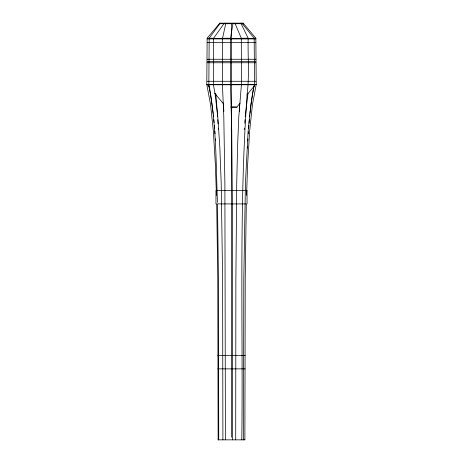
<?xml version="1.0" encoding="UTF-8"?>
<svg xmlns="http://www.w3.org/2000/svg" width="463" height="463" viewBox="0 0 463 463"><rect width="100%" height="100%" fill="white"/><g stroke="black" fill="none" stroke-linecap="round" stroke-linejoin="round"><path stroke-width="0.69" d="M233.028 23.15L230.499 38.226L230.481 84.44L231.743 130.977L232.391 204.467L232.663 439.85M235.708 439.85L235.881 278.408L236.726 183.464L237.571 146.754L238.781 116.89L241.437 84.44L241.292 38.226L234.891 23.15M241.819 439.85C243.121 324.482 238.896 208.819 247.178 93.648C249.511 75.295 247.711 56.694 248.168 38.226L240.847 23.15M243.469 439.85L243.81 278.408L245.436 183.464L248.127 130.977L250.865 104.459L253.886 85.852M244.881 439.85L245.228 278.408L246.299 204.467M225.857 23.15L222.553 38.226L222.419 84.44L223.808 116.89L224.879 183.464L225.412 439.85M224.341 23.15L213.634 38.226L213.368 84.44L215.046 93.648L217.789 116.89L219.803 146.754L221.204 183.464L222.61 278.408L222.9 439.85M216.441 195.369L215.353 164.238L213.339 130.977L210.526 104.459L206.782 84.44L207.146 38.226L219.809 23.15M213.2 113.435L210.59 93.648L208.848 84.44L209.178 38.226L220.214 23.15M231.269 130.277L231.749 106.531M246.559 195.369L247.647 164.238L249.661 130.977L252.474 104.459L256.218 84.44L255.854 38.226L243.191 23.15M239.371 111.363L239.591 104.459M247.41 148.148L247.474 146.754M247.821 141.018L247.954 138.865M248.255 133.848L248.388 131.695M244.227 129.571L244.337 128.164M244.719 123.233L244.991 119.709M248.66 128.164L248.886 125.346M249.053 123.233L249.337 119.709M245.211 116.89L247.954 93.648M249.563 116.89L249.783 114.818M249.933 113.435L252.566 93.648L254.511 84.44L254.175 38.226L241.819 23.15M240.193 103.017L237.033 106.826L230.95 106.826M246.97 94.851L254.193 86.141M219.717 23.15L243.283 23.15M219.873 23.717L243.127 23.717M207.146 38.226L208.159 38.226M209.178 38.226L213.634 38.226M222.553 38.226L230.499 38.226M241.292 38.226L248.168 38.226M254.175 38.226L255.854 38.226M207.453 38.684L255.547 38.684M207.123 38.886L255.877 38.886M207.123 42.353L255.877 42.353M207.123 59.264L255.877 59.264M207.453 61.596L255.547 61.596M207.123 62.76L255.877 62.76M207.123 81.28L255.877 81.28M206.782 84.44L208.57 84.509M208.848 84.44L256.218 84.44M207.123 84.77L255.877 84.77M230.944 107.387L237.108 107.387M217.778 355.48L245.222 355.48M217.778 368.866L245.222 368.866M218.073 439.85L244.927 439.85M207.453 84.509L209.71 87.235M214.676 93.219L223.259 103.562M242.803 23.15L243.492 24.093M208.628 85.094C216.586 123.604 215.908 163.248 217.454 202.366M213.362 114.818L213.611 116.89M215.822 93.648L217.691 116.89M213.86 119.709L214.114 122.527M214.369 125.346L214.618 128.164M223.34 103.017L223.878 111.363M214.873 130.977L215.069 133.848M215.405 138.865L215.503 140.301M217.841 119.709L218.061 123.934M218.287 128.164L218.362 129.571M216.701 204.467L217.772 278.408L218.119 439.85M217.506 204.467L218.443 278.408L218.744 439.85M231.5 24.134L231.5 437.257M247.039 190.53L215.961 190.53L215.961 203.917L247.039 203.917L247.039 190.53"/></g></svg>
